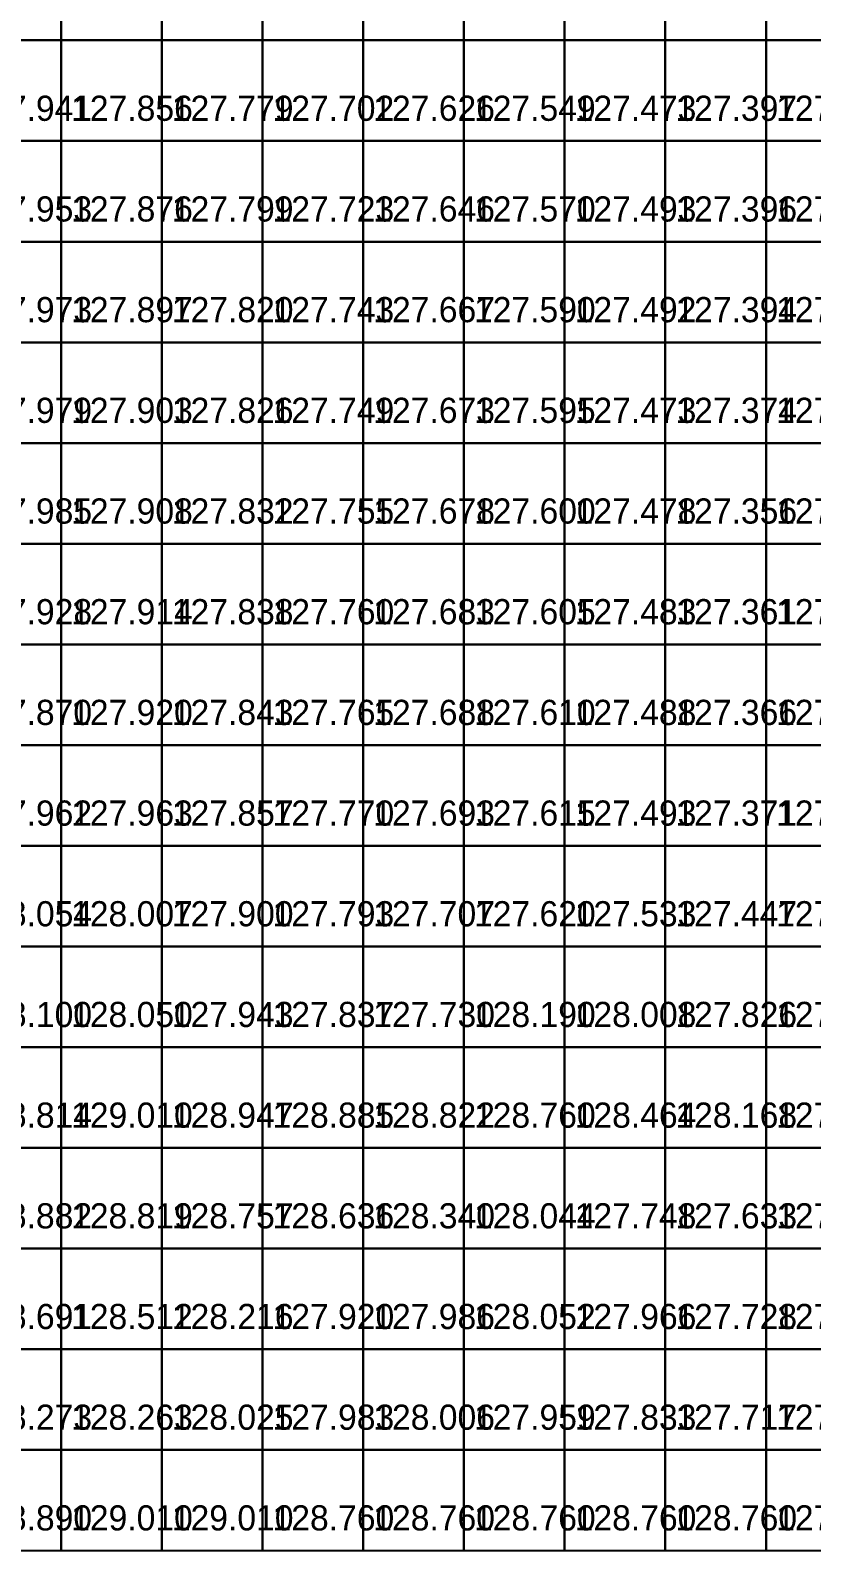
# Model space of a CAD drawing. Header units: metres. Extents: x 287857 to 287978, y 62957 to 63018.
# Drawn here: x 287932.62 to 287940.38, y 62956.83 to 62971.93 of the extents above; entities that cross this region are included whole.
import ezdxf

# ---------------------------------------------------------------- set-up
doc = ezdxf.new("R2010")
doc.units = ezdxf.units.M
for name, color, linetype, true_color in [('SURVEY-INTERP', 7, 'Continuous', 0x94a3b8), ('SURVEY-LEVEL-TXT', 7, 'Continuous', 0x4ade80), ('SURVEY-REAL', 7, 'Continuous', 0x4ade80)]:
    doc.layers.add(name, color=color, linetype=linetype, true_color=true_color)

msp = doc.modelspace()

# ---------------------------------------------------------------- linework, layer by layer
at = {"layer": 'SURVEY-INTERP'}
for points in [[(287931.925, 62971.831, 127.938), (287932.925, 62971.831, 127.938), (287932.925, 62972.831, 127.938), (287931.925, 62972.831, 127.938), (287931.925, 62971.831, 127.938)], [(287932.925, 62971.831, 127.835), (287933.925, 62971.831, 127.835), (287933.925, 62972.831, 127.835), (287932.925, 62972.831, 127.835), (287932.925, 62971.831, 127.835)], [(287933.925, 62971.831, 127.758), (287934.925, 62971.831, 127.758), (287934.925, 62972.831, 127.758), (287933.925, 62972.831, 127.758), (287933.925, 62971.831, 127.758)], [(287934.925, 62971.831, 127.682), (287935.925, 62971.831, 127.682), (287935.925, 62972.831, 127.682), (287934.925, 62972.831, 127.682), (287934.925, 62971.831, 127.682)], [(287935.925, 62971.831, 127.605), (287936.925, 62971.831, 127.605), (287936.925, 62972.831, 127.605), (287935.925, 62972.831, 127.605), (287935.925, 62971.831, 127.605)], [(287936.925, 62971.831, 127.529), (287937.925, 62971.831, 127.529), (287937.925, 62972.831, 127.529), (287936.925, 62972.831, 127.529), (287936.925, 62971.831, 127.529)], [(287937.925, 62971.831, 127.453), (287938.925, 62971.831, 127.453), (287938.925, 62972.831, 127.453), (287937.925, 62972.831, 127.453), (287937.925, 62971.831, 127.453)], [(287938.925, 62971.831, 127.376), (287939.925, 62971.831, 127.376), (287939.925, 62972.831, 127.376), (287938.925, 62972.831, 127.376), (287938.925, 62971.831, 127.376)], [(287931.925, 62970.831, 127.941), (287932.925, 62970.831, 127.941), (287932.925, 62971.831, 127.941), (287931.925, 62971.831, 127.941), (287931.925, 62970.831, 127.941)], [(287932.925, 62970.831, 127.856), (287933.925, 62970.831, 127.856), (287933.925, 62971.831, 127.856), (287932.925, 62971.831, 127.856), (287932.925, 62970.831, 127.856)], [(287933.925, 62970.831, 127.779), (287934.925, 62970.831, 127.779), (287934.925, 62971.831, 127.779), (287933.925, 62971.831, 127.779), (287933.925, 62970.831, 127.779)], [(287934.925, 62970.831, 127.702), (287935.925, 62970.831, 127.702), (287935.925, 62971.831, 127.702), (287934.925, 62971.831, 127.702), (287934.925, 62970.831, 127.702)], [(287935.925, 62970.831, 127.626), (287936.925, 62970.831, 127.626), (287936.925, 62971.831, 127.626), (287935.925, 62971.831, 127.626), (287935.925, 62970.831, 127.626)], [(287936.925, 62970.831, 127.549), (287937.925, 62970.831, 127.549), (287937.925, 62971.831, 127.549), (287936.925, 62971.831, 127.549), (287936.925, 62970.831, 127.549)], [(287937.925, 62970.831, 127.473), (287938.925, 62970.831, 127.473), (287938.925, 62971.831, 127.473), (287937.925, 62971.831, 127.473), (287937.925, 62970.831, 127.473)], [(287938.925, 62970.831, 127.397), (287939.925, 62970.831, 127.397), (287939.925, 62971.831, 127.397), (287938.925, 62971.831, 127.397), (287938.925, 62970.831, 127.397)], [(287939.925, 62970.831, 127.299), (287940.925, 62970.831, 127.299), (287940.925, 62971.831, 127.299), (287939.925, 62971.831, 127.299), (287939.925, 62970.831, 127.299)], [(287931.925, 62969.831, 127.953), (287932.925, 62969.831, 127.953), (287932.925, 62970.831, 127.953), (287931.925, 62970.831, 127.953), (287931.925, 62969.831, 127.953)], [(287932.925, 62969.831, 127.876), (287933.925, 62969.831, 127.876), (287933.925, 62970.831, 127.876), (287932.925, 62970.831, 127.876), (287932.925, 62969.831, 127.876)], [(287933.925, 62969.831, 127.799), (287934.925, 62969.831, 127.799), (287934.925, 62970.831, 127.799), (287933.925, 62970.831, 127.799), (287933.925, 62969.831, 127.799)], [(287934.925, 62969.831, 127.723), (287935.925, 62969.831, 127.723), (287935.925, 62970.831, 127.723), (287934.925, 62970.831, 127.723), (287934.925, 62969.831, 127.723)], [(287935.925, 62969.831, 127.646), (287936.925, 62969.831, 127.646), (287936.925, 62970.831, 127.646), (287935.925, 62970.831, 127.646), (287935.925, 62969.831, 127.646)], [(287936.925, 62969.831, 127.57), (287937.925, 62969.831, 127.57), (287937.925, 62970.831, 127.57), (287936.925, 62970.831, 127.57), (287936.925, 62969.831, 127.57)], [(287937.925, 62969.831, 127.493), (287938.925, 62969.831, 127.493), (287938.925, 62970.831, 127.493), (287937.925, 62970.831, 127.493), (287937.925, 62969.831, 127.493)], [(287938.925, 62969.831, 127.396), (287939.925, 62969.831, 127.396), (287939.925, 62970.831, 127.396), (287938.925, 62970.831, 127.396), (287938.925, 62969.831, 127.396)], [(287939.925, 62969.831, 127.298), (287940.925, 62969.831, 127.298), (287940.925, 62970.831, 127.298), (287939.925, 62970.831, 127.298), (287939.925, 62969.831, 127.298)], [(287931.925, 62968.831, 127.973), (287932.925, 62968.831, 127.973), (287932.925, 62969.831, 127.973), (287931.925, 62969.831, 127.973), (287931.925, 62968.831, 127.973)], [(287932.925, 62968.831, 127.897), (287933.925, 62968.831, 127.897), (287933.925, 62969.831, 127.897), (287932.925, 62969.831, 127.897), (287932.925, 62968.831, 127.897)], [(287933.925, 62968.831, 127.82), (287934.925, 62968.831, 127.82), (287934.925, 62969.831, 127.82), (287933.925, 62969.831, 127.82), (287933.925, 62968.831, 127.82)], [(287934.925, 62968.831, 127.743), (287935.925, 62968.831, 127.743), (287935.925, 62969.831, 127.743), (287934.925, 62969.831, 127.743), (287934.925, 62968.831, 127.743)], [(287935.925, 62968.831, 127.667), (287936.925, 62968.831, 127.667), (287936.925, 62969.831, 127.667), (287935.925, 62969.831, 127.667), (287935.925, 62968.831, 127.667)], [(287937.925, 62968.831, 127.492), (287938.925, 62968.831, 127.492), (287938.925, 62969.831, 127.492), (287937.925, 62969.831, 127.492), (287937.925, 62968.831, 127.492)], [(287938.925, 62968.831, 127.394), (287939.925, 62968.831, 127.394), (287939.925, 62969.831, 127.394), (287938.925, 62969.831, 127.394), (287938.925, 62968.831, 127.394)], [(287939.925, 62968.831, 127.297), (287940.925, 62968.831, 127.297), (287940.925, 62969.831, 127.297), (287939.925, 62969.831, 127.297), (287939.925, 62968.831, 127.297)], [(287931.925, 62967.831, 127.979), (287932.925, 62967.831, 127.979), (287932.925, 62968.831, 127.979), (287931.925, 62968.831, 127.979), (287931.925, 62967.831, 127.979)], [(287932.925, 62967.831, 127.903), (287933.925, 62967.831, 127.903), (287933.925, 62968.831, 127.903), (287932.925, 62968.831, 127.903), (287932.925, 62967.831, 127.903)], [(287933.925, 62967.831, 127.826), (287934.925, 62967.831, 127.826), (287934.925, 62968.831, 127.826), (287933.925, 62968.831, 127.826), (287933.925, 62967.831, 127.826)], [(287934.925, 62967.831, 127.749), (287935.925, 62967.831, 127.749), (287935.925, 62968.831, 127.749), (287934.925, 62968.831, 127.749), (287934.925, 62967.831, 127.749)], [(287935.925, 62967.831, 127.673), (287936.925, 62967.831, 127.673), (287936.925, 62968.831, 127.673), (287935.925, 62968.831, 127.673), (287935.925, 62967.831, 127.673)], [(287936.925, 62967.831, 127.595), (287937.925, 62967.831, 127.595), (287937.925, 62968.831, 127.595), (287936.925, 62968.831, 127.595), (287936.925, 62967.831, 127.595)], [(287937.925, 62967.831, 127.473), (287938.925, 62967.831, 127.473), (287938.925, 62968.831, 127.473), (287937.925, 62968.831, 127.473), (287937.925, 62967.831, 127.473)], [(287938.925, 62967.831, 127.374), (287939.925, 62967.831, 127.374), (287939.925, 62968.831, 127.374), (287938.925, 62968.831, 127.374), (287938.925, 62967.831, 127.374)], [(287939.925, 62967.831, 127.283), (287940.925, 62967.831, 127.283), (287940.925, 62968.831, 127.283), (287939.925, 62968.831, 127.283), (287939.925, 62967.831, 127.283)], [(287931.925, 62966.831, 127.985), (287932.925, 62966.831, 127.985), (287932.925, 62967.831, 127.985), (287931.925, 62967.831, 127.985), (287931.925, 62966.831, 127.985)], [(287932.925, 62966.831, 127.908), (287933.925, 62966.831, 127.908), (287933.925, 62967.831, 127.908), (287932.925, 62967.831, 127.908), (287932.925, 62966.831, 127.908)], [(287933.925, 62966.831, 127.832), (287934.925, 62966.831, 127.832), (287934.925, 62967.831, 127.832), (287933.925, 62967.831, 127.832), (287933.925, 62966.831, 127.832)], [(287934.925, 62966.831, 127.755), (287935.925, 62966.831, 127.755), (287935.925, 62967.831, 127.755), (287934.925, 62967.831, 127.755), (287934.925, 62966.831, 127.755)], [(287935.925, 62966.831, 127.678), (287936.925, 62966.831, 127.678), (287936.925, 62967.831, 127.678), (287935.925, 62967.831, 127.678), (287935.925, 62966.831, 127.678)], [(287936.925, 62966.831, 127.6), (287937.925, 62966.831, 127.6), (287937.925, 62967.831, 127.6), (287936.925, 62967.831, 127.6), (287936.925, 62966.831, 127.6)], [(287937.925, 62966.831, 127.478), (287938.925, 62966.831, 127.478), (287938.925, 62967.831, 127.478), (287937.925, 62967.831, 127.478), (287937.925, 62966.831, 127.478)], [(287938.925, 62966.831, 127.356), (287939.925, 62966.831, 127.356), (287939.925, 62967.831, 127.356), (287938.925, 62967.831, 127.356), (287938.925, 62966.831, 127.356)], [(287939.925, 62966.831, 127.249), (287940.925, 62966.831, 127.249), (287940.925, 62967.831, 127.249), (287939.925, 62967.831, 127.249), (287939.925, 62966.831, 127.249)], [(287931.925, 62965.831, 127.928), (287932.925, 62965.831, 127.928), (287932.925, 62966.831, 127.928), (287931.925, 62966.831, 127.928), (287931.925, 62965.831, 127.928)], [(287932.925, 62965.831, 127.914), (287933.925, 62965.831, 127.914), (287933.925, 62966.831, 127.914), (287932.925, 62966.831, 127.914), (287932.925, 62965.831, 127.914)], [(287933.925, 62965.831, 127.838), (287934.925, 62965.831, 127.838), (287934.925, 62966.831, 127.838), (287933.925, 62966.831, 127.838), (287933.925, 62965.831, 127.838)], [(287934.925, 62965.831, 127.76), (287935.925, 62965.831, 127.76), (287935.925, 62966.831, 127.76), (287934.925, 62966.831, 127.76), (287934.925, 62965.831, 127.76)], [(287935.925, 62965.831, 127.683), (287936.925, 62965.831, 127.683), (287936.925, 62966.831, 127.683), (287935.925, 62966.831, 127.683), (287935.925, 62965.831, 127.683)], [(287936.925, 62965.831, 127.605), (287937.925, 62965.831, 127.605), (287937.925, 62966.831, 127.605), (287936.925, 62966.831, 127.605), (287936.925, 62965.831, 127.605)], [(287937.925, 62965.831, 127.483), (287938.925, 62965.831, 127.483), (287938.925, 62966.831, 127.483), (287937.925, 62966.831, 127.483), (287937.925, 62965.831, 127.483)], [(287938.925, 62965.831, 127.361), (287939.925, 62965.831, 127.361), (287939.925, 62966.831, 127.361), (287938.925, 62966.831, 127.361), (287938.925, 62965.831, 127.361)], [(287939.925, 62965.831, 127.239), (287940.925, 62965.831, 127.239), (287940.925, 62966.831, 127.239), (287939.925, 62966.831, 127.239), (287939.925, 62965.831, 127.239)], [(287933.925, 62964.831, 127.843), (287934.925, 62964.831, 127.843), (287934.925, 62965.831, 127.843), (287933.925, 62965.831, 127.843), (287933.925, 62964.831, 127.843)], [(287934.925, 62964.831, 127.765), (287935.925, 62964.831, 127.765), (287935.925, 62965.831, 127.765), (287934.925, 62965.831, 127.765), (287934.925, 62964.831, 127.765)], [(287935.925, 62964.831, 127.688), (287936.925, 62964.831, 127.688), (287936.925, 62965.831, 127.688), (287935.925, 62965.831, 127.688), (287935.925, 62964.831, 127.688)], [(287936.925, 62964.831, 127.61), (287937.925, 62964.831, 127.61), (287937.925, 62965.831, 127.61), (287936.925, 62965.831, 127.61), (287936.925, 62964.831, 127.61)], [(287937.925, 62964.831, 127.488), (287938.925, 62964.831, 127.488), (287938.925, 62965.831, 127.488), (287937.925, 62965.831, 127.488), (287937.925, 62964.831, 127.488)], [(287938.925, 62964.831, 127.366), (287939.925, 62964.831, 127.366), (287939.925, 62965.831, 127.366), (287938.925, 62965.831, 127.366), (287938.925, 62964.831, 127.366)], [(287939.925, 62964.831, 127.244), (287940.925, 62964.831, 127.244), (287940.925, 62965.831, 127.244), (287939.925, 62965.831, 127.244), (287939.925, 62964.831, 127.244)], [(287931.925, 62963.831, 127.962), (287932.925, 62963.831, 127.962), (287932.925, 62964.831, 127.962), (287931.925, 62964.831, 127.962), (287931.925, 62963.831, 127.962)], [(287932.925, 62963.831, 127.963), (287933.925, 62963.831, 127.963), (287933.925, 62964.831, 127.963), (287932.925, 62964.831, 127.963), (287932.925, 62963.831, 127.963)], [(287933.925, 62963.831, 127.857), (287934.925, 62963.831, 127.857), (287934.925, 62964.831, 127.857), (287933.925, 62964.831, 127.857), (287933.925, 62963.831, 127.857)], [(287934.925, 62963.831, 127.77), (287935.925, 62963.831, 127.77), (287935.925, 62964.831, 127.77), (287934.925, 62964.831, 127.77), (287934.925, 62963.831, 127.77)], [(287935.925, 62963.831, 127.693), (287936.925, 62963.831, 127.693), (287936.925, 62964.831, 127.693), (287935.925, 62964.831, 127.693), (287935.925, 62963.831, 127.693)], [(287936.925, 62963.831, 127.615), (287937.925, 62963.831, 127.615), (287937.925, 62964.831, 127.615), (287936.925, 62964.831, 127.615), (287936.925, 62963.831, 127.615)], [(287937.925, 62963.831, 127.493), (287938.925, 62963.831, 127.493), (287938.925, 62964.831, 127.493), (287937.925, 62964.831, 127.493), (287937.925, 62963.831, 127.493)], [(287938.925, 62963.831, 127.371), (287939.925, 62963.831, 127.371), (287939.925, 62964.831, 127.371), (287938.925, 62964.831, 127.371), (287938.925, 62963.831, 127.371)], [(287939.925, 62963.831, 127.267), (287940.925, 62963.831, 127.267), (287940.925, 62964.831, 127.267), (287939.925, 62964.831, 127.267), (287939.925, 62963.831, 127.267)], [(287931.925, 62962.831, 128.054), (287932.925, 62962.831, 128.054), (287932.925, 62963.831, 128.054), (287931.925, 62963.831, 128.054), (287931.925, 62962.831, 128.054)], [(287932.925, 62962.831, 128.007), (287933.925, 62962.831, 128.007), (287933.925, 62963.831, 128.007), (287932.925, 62963.831, 128.007), (287932.925, 62962.831, 128.007)], [(287933.925, 62962.831, 127.9), (287934.925, 62962.831, 127.9), (287934.925, 62963.831, 127.9), (287933.925, 62963.831, 127.9), (287933.925, 62962.831, 127.9)], [(287934.925, 62962.831, 127.793), (287935.925, 62962.831, 127.793), (287935.925, 62963.831, 127.793), (287934.925, 62963.831, 127.793), (287934.925, 62962.831, 127.793)], [(287935.925, 62962.831, 127.707), (287936.925, 62962.831, 127.707), (287936.925, 62963.831, 127.707), (287935.925, 62963.831, 127.707), (287935.925, 62962.831, 127.707)], [(287937.925, 62962.831, 127.533), (287938.925, 62962.831, 127.533), (287938.925, 62963.831, 127.533), (287937.925, 62963.831, 127.533), (287937.925, 62962.831, 127.533)], [(287938.925, 62962.831, 127.447), (287939.925, 62962.831, 127.447), (287939.925, 62963.831, 127.447), (287938.925, 62963.831, 127.447), (287938.925, 62962.831, 127.447)], [(287939.925, 62962.831, 127.36), (287940.925, 62962.831, 127.36), (287940.925, 62963.831, 127.36), (287939.925, 62963.831, 127.36), (287939.925, 62962.831, 127.36)], [(287931.925, 62961.831, 128.1), (287932.925, 62961.831, 128.1), (287932.925, 62962.831, 128.1), (287931.925, 62962.831, 128.1), (287931.925, 62961.831, 128.1)], [(287933.925, 62961.831, 127.943), (287934.925, 62961.831, 127.943), (287934.925, 62962.831, 127.943), (287933.925, 62962.831, 127.943), (287933.925, 62961.831, 127.943)], [(287934.925, 62961.831, 127.837), (287935.925, 62961.831, 127.837), (287935.925, 62962.831, 127.837), (287934.925, 62962.831, 127.837), (287934.925, 62961.831, 127.837)], [(287936.925, 62961.831, 128.19), (287937.925, 62961.831, 128.19), (287937.925, 62962.831, 128.19), (287936.925, 62962.831, 128.19), (287936.925, 62961.831, 128.19)], [(287937.925, 62961.831, 128.008), (287938.925, 62961.831, 128.008), (287938.925, 62962.831, 128.008), (287937.925, 62962.831, 128.008), (287937.925, 62961.831, 128.008)], [(287938.925, 62961.831, 127.826), (287939.925, 62961.831, 127.826), (287939.925, 62962.831, 127.826), (287938.925, 62962.831, 127.826), (287938.925, 62961.831, 127.826)], [(287939.925, 62961.831, 127.644), (287940.925, 62961.831, 127.644), (287940.925, 62962.831, 127.644), (287939.925, 62962.831, 127.644), (287939.925, 62961.831, 127.644)], [(287931.925, 62960.831, 128.814), (287932.925, 62960.831, 128.814), (287932.925, 62961.831, 128.814), (287931.925, 62961.831, 128.814), (287931.925, 62960.831, 128.814)], [(287933.925, 62960.831, 128.947), (287934.925, 62960.831, 128.947), (287934.925, 62961.831, 128.947), (287933.925, 62961.831, 128.947), (287933.925, 62960.831, 128.947)], [(287934.925, 62960.831, 128.885), (287935.925, 62960.831, 128.885), (287935.925, 62961.831, 128.885), (287934.925, 62961.831, 128.885), (287934.925, 62960.831, 128.885)], [(287935.925, 62960.831, 128.822), (287936.925, 62960.831, 128.822), (287936.925, 62961.831, 128.822), (287935.925, 62961.831, 128.822), (287935.925, 62960.831, 128.822)], [(287937.925, 62960.831, 128.464), (287938.925, 62960.831, 128.464), (287938.925, 62961.831, 128.464), (287937.925, 62961.831, 128.464), (287937.925, 62960.831, 128.464)], [(287938.925, 62960.831, 128.168), (287939.925, 62960.831, 128.168), (287939.925, 62961.831, 128.168), (287938.925, 62961.831, 128.168), (287938.925, 62960.831, 128.168)], [(287939.925, 62960.831, 127.872), (287940.925, 62960.831, 127.872), (287940.925, 62961.831, 127.872), (287939.925, 62961.831, 127.872), (287939.925, 62960.831, 127.872)], [(287931.925, 62959.831, 128.882), (287932.925, 62959.831, 128.882), (287932.925, 62960.831, 128.882), (287931.925, 62960.831, 128.882), (287931.925, 62959.831, 128.882)], [(287932.925, 62959.831, 128.819), (287933.925, 62959.831, 128.819), (287933.925, 62960.831, 128.819), (287932.925, 62960.831, 128.819), (287932.925, 62959.831, 128.819)], [(287933.925, 62959.831, 128.757), (287934.925, 62959.831, 128.757), (287934.925, 62960.831, 128.757), (287933.925, 62960.831, 128.757), (287933.925, 62959.831, 128.757)], [(287934.925, 62959.831, 128.636), (287935.925, 62959.831, 128.636), (287935.925, 62960.831, 128.636), (287934.925, 62960.831, 128.636), (287934.925, 62959.831, 128.636)], [(287935.925, 62959.831, 128.34), (287936.925, 62959.831, 128.34), (287936.925, 62960.831, 128.34), (287935.925, 62960.831, 128.34), (287935.925, 62959.831, 128.34)], [(287936.925, 62959.831, 128.044), (287937.925, 62959.831, 128.044), (287937.925, 62960.831, 128.044), (287936.925, 62960.831, 128.044), (287936.925, 62959.831, 128.044)], [(287937.925, 62959.831, 127.748), (287938.925, 62959.831, 127.748), (287938.925, 62960.831, 127.748), (287937.925, 62960.831, 127.748), (287937.925, 62959.831, 127.748)], [(287938.925, 62959.831, 127.633), (287939.925, 62959.831, 127.633), (287939.925, 62960.831, 127.633), (287938.925, 62960.831, 127.633), (287938.925, 62959.831, 127.633)], [(287939.925, 62959.831, 127.699), (287940.925, 62959.831, 127.699), (287940.925, 62960.831, 127.699), (287939.925, 62960.831, 127.699), (287939.925, 62959.831, 127.699)], [(287931.925, 62958.831, 128.691), (287932.925, 62958.831, 128.691), (287932.925, 62959.831, 128.691), (287931.925, 62959.831, 128.691), (287931.925, 62958.831, 128.691)], [(287932.925, 62958.831, 128.512), (287933.925, 62958.831, 128.512), (287933.925, 62959.831, 128.512), (287932.925, 62959.831, 128.512), (287932.925, 62958.831, 128.512)], [(287933.925, 62958.831, 128.216), (287934.925, 62958.831, 128.216), (287934.925, 62959.831, 128.216), (287933.925, 62959.831, 128.216), (287933.925, 62958.831, 128.216)], [(287934.925, 62958.831, 127.92), (287935.925, 62958.831, 127.92), (287935.925, 62959.831, 127.92), (287934.925, 62959.831, 127.92), (287934.925, 62958.831, 127.92)], [(287935.925, 62958.831, 127.986), (287936.925, 62958.831, 127.986), (287936.925, 62959.831, 127.986), (287935.925, 62959.831, 127.986), (287935.925, 62958.831, 127.986)], [(287936.925, 62958.831, 128.052), (287937.925, 62958.831, 128.052), (287937.925, 62959.831, 128.052), (287936.925, 62959.831, 128.052), (287936.925, 62958.831, 128.052)], [(287937.925, 62958.831, 127.966), (287938.925, 62958.831, 127.966), (287938.925, 62959.831, 127.966), (287937.925, 62959.831, 127.966), (287937.925, 62958.831, 127.966)], [(287938.925, 62958.831, 127.728), (287939.925, 62958.831, 127.728), (287939.925, 62959.831, 127.728), (287938.925, 62959.831, 127.728), (287938.925, 62958.831, 127.728)], [(287939.925, 62958.831, 127.489), (287940.925, 62958.831, 127.489), (287940.925, 62959.831, 127.489), (287939.925, 62959.831, 127.489), (287939.925, 62958.831, 127.489)], [(287931.925, 62957.831, 128.273), (287932.925, 62957.831, 128.273), (287932.925, 62958.831, 128.273), (287931.925, 62958.831, 128.273), (287931.925, 62957.831, 128.273)], [(287932.925, 62957.831, 128.263), (287933.925, 62957.831, 128.263), (287933.925, 62958.831, 128.263), (287932.925, 62958.831, 128.263), (287932.925, 62957.831, 128.263)], [(287933.925, 62957.831, 128.025), (287934.925, 62957.831, 128.025), (287934.925, 62958.831, 128.025), (287933.925, 62958.831, 128.025), (287933.925, 62957.831, 128.025)], [(287934.925, 62957.831, 127.983), (287935.925, 62957.831, 127.983), (287935.925, 62958.831, 127.983), (287934.925, 62958.831, 127.983), (287934.925, 62957.831, 127.983)], [(287935.925, 62957.831, 128.006), (287936.925, 62957.831, 128.006), (287936.925, 62958.831, 128.006), (287935.925, 62958.831, 128.006), (287935.925, 62957.831, 128.006)], [(287936.925, 62957.831, 127.959), (287937.925, 62957.831, 127.959), (287937.925, 62958.831, 127.959), (287936.925, 62958.831, 127.959), (287936.925, 62957.831, 127.959)], [(287937.925, 62957.831, 127.833), (287938.925, 62957.831, 127.833), (287938.925, 62958.831, 127.833), (287937.925, 62958.831, 127.833), (287937.925, 62957.831, 127.833)], [(287938.925, 62957.831, 127.717), (287939.925, 62957.831, 127.717), (287939.925, 62958.831, 127.717), (287938.925, 62958.831, 127.717), (287938.925, 62957.831, 127.717)], [(287939.925, 62957.831, 127.576), (287940.925, 62957.831, 127.576), (287940.925, 62958.831, 127.576), (287939.925, 62958.831, 127.576), (287939.925, 62957.831, 127.576)], [(287931.925, 62956.831, 128.89), (287932.925, 62956.831, 128.89), (287932.925, 62957.831, 128.89), (287931.925, 62957.831, 128.89), (287931.925, 62956.831, 128.89)], [(287932.925, 62956.831, 129.01), (287933.925, 62956.831, 129.01), (287933.925, 62957.831, 129.01), (287932.925, 62957.831, 129.01), (287932.925, 62956.831, 129.01)], [(287933.925, 62956.831, 129.01), (287934.925, 62956.831, 129.01), (287934.925, 62957.831, 129.01), (287933.925, 62957.831, 129.01), (287933.925, 62956.831, 129.01)], [(287934.925, 62956.831, 128.76), (287935.925, 62956.831, 128.76), (287935.925, 62957.831, 128.76), (287934.925, 62957.831, 128.76), (287934.925, 62956.831, 128.76)], [(287935.925, 62956.831, 128.76), (287936.925, 62956.831, 128.76), (287936.925, 62957.831, 128.76), (287935.925, 62957.831, 128.76), (287935.925, 62956.831, 128.76)], [(287936.925, 62956.831, 128.76), (287937.925, 62956.831, 128.76), (287937.925, 62957.831, 128.76), (287936.925, 62957.831, 128.76), (287936.925, 62956.831, 128.76)], [(287937.925, 62956.831, 128.76), (287938.925, 62956.831, 128.76), (287938.925, 62957.831, 128.76), (287937.925, 62957.831, 128.76), (287937.925, 62956.831, 128.76)], [(287938.925, 62956.831, 128.76), (287939.925, 62956.831, 128.76), (287939.925, 62957.831, 128.76), (287938.925, 62957.831, 128.76), (287938.925, 62956.831, 128.76)], [(287939.925, 62956.831, 127.28), (287940.925, 62956.831, 127.28), (287940.925, 62957.831, 127.28), (287939.925, 62957.831, 127.28), (287939.925, 62956.831, 127.28)]]:
    msp.add_polyline3d(points, dxfattribs=at)
at = {"layer": 'SURVEY-REAL'}
for points in [[(287939.925, 62971.831, 127.3), (287940.925, 62971.831, 127.3), (287940.925, 62972.831, 127.3), (287939.925, 62972.831, 127.3), (287939.925, 62971.831, 127.3)], [(287936.925, 62968.831, 127.59), (287937.925, 62968.831, 127.59), (287937.925, 62969.831, 127.59), (287936.925, 62969.831, 127.59), (287936.925, 62968.831, 127.59)], [(287931.925, 62964.831, 127.87), (287932.925, 62964.831, 127.87), (287932.925, 62965.831, 127.87), (287931.925, 62965.831, 127.87), (287931.925, 62964.831, 127.87)], [(287932.925, 62964.831, 127.92), (287933.925, 62964.831, 127.92), (287933.925, 62965.831, 127.92), (287932.925, 62965.831, 127.92), (287932.925, 62964.831, 127.92)], [(287936.925, 62962.831, 127.62), (287937.925, 62962.831, 127.62), (287937.925, 62963.831, 127.62), (287936.925, 62963.831, 127.62), (287936.925, 62962.831, 127.62)], [(287932.925, 62961.831, 128.05), (287933.925, 62961.831, 128.05), (287933.925, 62962.831, 128.05), (287932.925, 62962.831, 128.05), (287932.925, 62961.831, 128.05)], [(287935.925, 62961.831, 127.73), (287936.925, 62961.831, 127.73), (287936.925, 62962.831, 127.73), (287935.925, 62962.831, 127.73), (287935.925, 62961.831, 127.73)], [(287932.925, 62960.831, 129.01), (287933.925, 62960.831, 129.01), (287933.925, 62961.831, 129.01), (287932.925, 62961.831, 129.01), (287932.925, 62960.831, 129.01)], [(287936.925, 62960.831, 128.76), (287937.925, 62960.831, 128.76), (287937.925, 62961.831, 128.76), (287936.925, 62961.831, 128.76), (287936.925, 62960.831, 128.76)]]:
    msp.add_polyline3d(points, dxfattribs=at)

# ---------------------------------------------------------------- texts
at = {"layer": 'SURVEY-LEVEL-TXT'}
for s, p in [('127.941', (287932.025, 62971.031, 127.941)), ('127.856', (287933.025, 62971.031, 127.856)), ('127.779', (287934.025, 62971.031, 127.779)), ('127.702', (287935.025, 62971.031, 127.702)), ('127.626', (287936.025, 62971.031, 127.626)), ('127.549', (287937.025, 62971.031, 127.549)), ('127.473', (287938.025, 62971.031, 127.473)), ('127.397', (287939.025, 62971.031, 127.397)), ('127.299', (287940.025, 62971.031, 127.299)), ('127.953', (287932.025, 62970.031, 127.953)), ('127.876', (287933.025, 62970.031, 127.876)), ('127.799', (287934.025, 62970.031, 127.799)), ('127.723', (287935.025, 62970.031, 127.723)), ('127.646', (287936.025, 62970.031, 127.646)), ('127.570', (287937.025, 62970.031, 127.57)), ('127.493', (287938.025, 62970.031, 127.493)), ('127.396', (287939.025, 62970.031, 127.396)), ('127.298', (287940.025, 62970.031, 127.298)), ('127.973', (287932.025, 62969.031, 127.973)), ('127.897', (287933.025, 62969.031, 127.897)), ('127.820', (287934.025, 62969.031, 127.82)), ('127.743', (287935.025, 62969.031, 127.743)), ('127.667', (287936.025, 62969.031, 127.667)), ('127.590', (287937.025, 62969.031, 127.59)), ('127.492', (287938.025, 62969.031, 127.492)), ('127.394', (287939.025, 62969.031, 127.394)), ('127.297', (287940.025, 62969.031, 127.297)), ('127.979', (287932.025, 62968.031, 127.979)), ('127.903', (287933.025, 62968.031, 127.903)), ('127.826', (287934.025, 62968.031, 127.826)), ('127.749', (287935.025, 62968.031, 127.749)), ('127.673', (287936.025, 62968.031, 127.673)), ('127.595', (287937.025, 62968.031, 127.595)), ('127.473', (287938.025, 62968.031, 127.473)), ('127.374', (287939.025, 62968.031, 127.374)), ('127.283', (287940.025, 62968.031, 127.283)), ('127.985', (287932.025, 62967.031, 127.985)), ('127.908', (287933.025, 62967.031, 127.908)), ('127.832', (287934.025, 62967.031, 127.832)), ('127.755', (287935.025, 62967.031, 127.755)), ('127.678', (287936.025, 62967.031, 127.678)), ('127.600', (287937.025, 62967.031, 127.6)), ('127.478', (287938.025, 62967.031, 127.478)), ('127.356', (287939.025, 62967.031, 127.356)), ('127.249', (287940.025, 62967.031, 127.249)), ('127.928', (287932.025, 62966.031, 127.928)), ('127.914', (287933.025, 62966.031, 127.914)), ('127.838', (287934.025, 62966.031, 127.838)), ('127.760', (287935.025, 62966.031, 127.76)), ('127.683', (287936.025, 62966.031, 127.683)), ('127.605', (287937.025, 62966.031, 127.605)), ('127.483', (287938.025, 62966.031, 127.483)), ('127.361', (287939.025, 62966.031, 127.361)), ('127.239', (287940.025, 62966.031, 127.239)), ('127.870', (287932.025, 62965.031, 127.87)), ('127.920', (287933.025, 62965.031, 127.92)), ('127.843', (287934.025, 62965.031, 127.843)), ('127.765', (287935.025, 62965.031, 127.765)), ('127.688', (287936.025, 62965.031, 127.688)), ('127.610', (287937.025, 62965.031, 127.61)), ('127.488', (287938.025, 62965.031, 127.488)), ('127.366', (287939.025, 62965.031, 127.366)), ('127.244', (287940.025, 62965.031, 127.244)), ('127.962', (287932.025, 62964.031, 127.962)), ('127.963', (287933.025, 62964.031, 127.963)), ('127.857', (287934.025, 62964.031, 127.857)), ('127.770', (287935.025, 62964.031, 127.77)), ('127.693', (287936.025, 62964.031, 127.693)), ('127.615', (287937.025, 62964.031, 127.615)), ('127.493', (287938.025, 62964.031, 127.493)), ('127.371', (287939.025, 62964.031, 127.371)), ('127.267', (287940.025, 62964.031, 127.267)), ('128.054', (287932.025, 62963.031, 128.054)), ('128.007', (287933.025, 62963.031, 128.007)), ('127.900', (287934.025, 62963.031, 127.9)), ('127.793', (287935.025, 62963.031, 127.793)), ('127.707', (287936.025, 62963.031, 127.707)), ('127.620', (287937.025, 62963.031, 127.62)), ('127.533', (287938.025, 62963.031, 127.533)), ('127.447', (287939.025, 62963.031, 127.447)), ('127.360', (287940.025, 62963.031, 127.36)), ('128.100', (287932.025, 62962.031, 128.1)), ('128.050', (287933.025, 62962.031, 128.05)), ('127.943', (287934.025, 62962.031, 127.943)), ('127.837', (287935.025, 62962.031, 127.837)), ('127.730', (287936.025, 62962.031, 127.73)), ('128.190', (287937.025, 62962.031, 128.19)), ('128.008', (287938.025, 62962.031, 128.008)), ('127.826', (287939.025, 62962.031, 127.826)), ('127.644', (287940.025, 62962.031, 127.644)), ('128.814', (287932.025, 62961.031, 128.814)), ('129.010', (287933.025, 62961.031, 129.01)), ('128.947', (287934.025, 62961.031, 128.947)), ('128.885', (287935.025, 62961.031, 128.885)), ('128.822', (287936.025, 62961.031, 128.822)), ('128.760', (287937.025, 62961.031, 128.76)), ('128.464', (287938.025, 62961.031, 128.464)), ('128.168', (287939.025, 62961.031, 128.168)), ('127.872', (287940.025, 62961.031, 127.872)), ('128.882', (287932.025, 62960.031, 128.882)), ('128.819', (287933.025, 62960.031, 128.819)), ('128.757', (287934.025, 62960.031, 128.757)), ('128.636', (287935.025, 62960.031, 128.636)), ('128.340', (287936.025, 62960.031, 128.34)), ('128.044', (287937.025, 62960.031, 128.044)), ('127.748', (287938.025, 62960.031, 127.748)), ('127.633', (287939.025, 62960.031, 127.633)), ('127.699', (287940.025, 62960.031, 127.699)), ('128.691', (287932.025, 62959.031, 128.691)), ('128.512', (287933.025, 62959.031, 128.512)), ('128.216', (287934.025, 62959.031, 128.216)), ('127.920', (287935.025, 62959.031, 127.92)), ('127.986', (287936.025, 62959.031, 127.986)), ('128.052', (287937.025, 62959.031, 128.052)), ('127.966', (287938.025, 62959.031, 127.966)), ('127.728', (287939.025, 62959.031, 127.728)), ('127.489', (287940.025, 62959.031, 127.489)), ('128.273', (287932.025, 62958.031, 128.273)), ('128.263', (287933.025, 62958.031, 128.263)), ('128.025', (287934.025, 62958.031, 128.025)), ('127.983', (287935.025, 62958.031, 127.983)), ('128.006', (287936.025, 62958.031, 128.006)), ('127.959', (287937.025, 62958.031, 127.959)), ('127.833', (287938.025, 62958.031, 127.833)), ('127.717', (287939.025, 62958.031, 127.717)), ('127.576', (287940.025, 62958.031, 127.576)), ('128.890', (287932.025, 62957.031, 128.89)), ('129.010', (287933.025, 62957.031, 129.01)), ('129.010', (287934.025, 62957.031, 129.01)), ('128.760', (287935.025, 62957.031, 128.76)), ('128.760', (287936.025, 62957.031, 128.76)), ('128.760', (287937.025, 62957.031, 128.76)), ('128.760', (287938.025, 62957.031, 128.76)), ('128.760', (287939.025, 62957.031, 128.76)), ('127.280', (287940.025, 62957.031, 127.28))]:
    msp.add_text(s, height=0.25, dxfattribs=at).set_placement(p)

doc.saveas('drawing.dxf')
